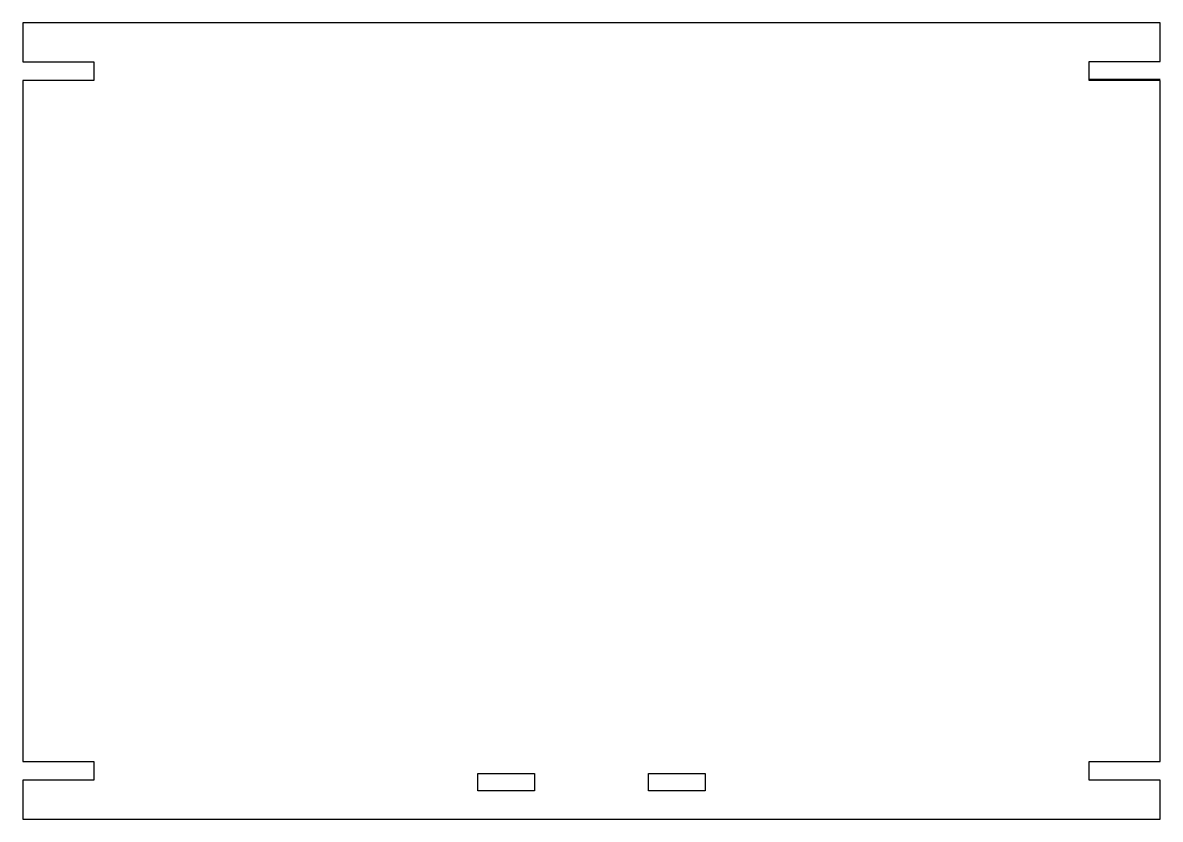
# Model space of a CAD drawing. Header units: millimetres. Extents: x -275 to -75, y -130 to 10.
import ezdxf

# ---------------------------------------------------------------- set-up
doc = ezdxf.new("R2010")
doc.units = ezdxf.units.MM
doc.layers.get('0').update_dxf_attribs({"linetype": 'CONTINUOUS'})

msp = doc.modelspace()

# ---------------------------------------------------------------- linework, layer by layer
for points in [[(-275, 3.15), (-262.5, 3.15), (-262.5, -0.15), (-275, -0.15), (-275, -119.85), (-262.5, -119.85), (-262.5, -123.14), (-275, -123.14), (-275, -130), (-75, -130), (-75, -123.15), (-87.5, -123.15), (-87.5, -119.85), (-75, -119.85), (-75, -0.15), (-87.5, -0.15), (-87.5, 0), (-75, 0), (-75, 0.03), (-87.5, 0.03), (-87.5, 3.21), (-75, 3.21), (-75, 10), (-275, 10)], [(-195, -125), (-195, -121.95), (-185, -121.95), (-185, -125)], [(-165, -125), (-165, -121.95), (-155, -121.95), (-155, -125)]]:
    msp.add_lwpolyline(points, close=True)

doc.saveas('drawing.dxf')
